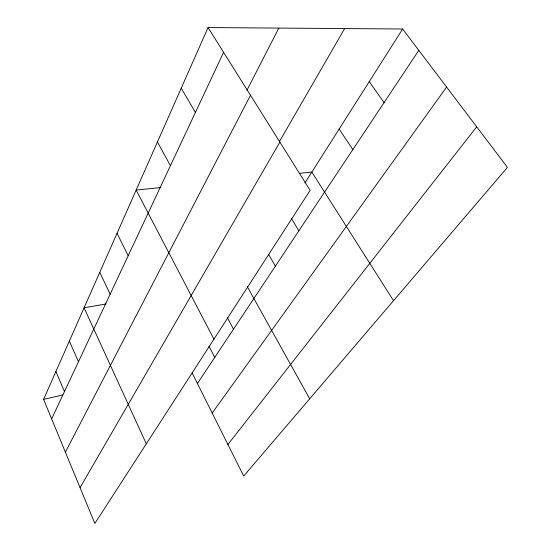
<?xml version="1.0" encoding="UTF-8"?>
<svg xmlns="http://www.w3.org/2000/svg" width="551" height="551" viewBox="0 0 551 551"><rect width="100%" height="100%" fill="white"/><g stroke="black" fill="none" stroke-linecap="round" stroke-linejoin="round"><path stroke-width="0.83" d="M208.051 27.55L310.13 190.343L94.848 523.45L43.577 399.372L208.051 27.55L402.65 29.003L507.423 167.394L243.7 476.043L192.106 372.889M51.642 418.898L223.596 52.338M246.903 90.371L278.806 28.08M65.39 452.157L250.505 95.254M279.233 141.889L344.65 28.569M80.067 487.683L279.88 142.096M304.944 182.946L402.65 29.003M197.403 383.482L418.808 50.341M212.183 413.03L446.606 87.065M227.921 444.485L476.698 126.813M43.577 399.372L62.821 394.957M106.019 303.952L84.076 307.809L146.304 443.824M160.83 187.554L136.152 190.088L213.94 339.182M299.179 173.372L311.845 172.077L393.531 300.694M369.246 81.644L384.095 102.576M339.127 129.086L352.854 149.583M291.403 218.465L298.869 230.807M181.224 88.194L195.405 112.425M268.571 254.335L275.397 266.126M247.22 286.527L309.696 398.8M157.421 142.006L170.438 165.651M227.246 317.472L233.507 329.154M208.987 346.255L214.745 357.392M117.039 233.3L128.183 255.726M99.765 272.346L110.152 294.172M69.357 341.09L78.462 361.732M55.906 371.491L64.467 391.568"/></g></svg>
